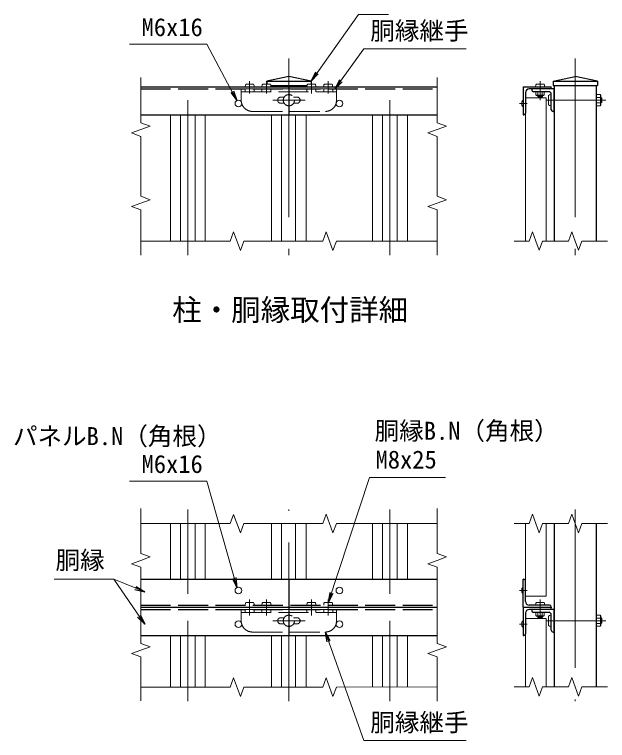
# Model space of a CAD drawing. Units: millimetres, scale not verified. Extents: x -6300 to 6300, y -4455 to 4455.
# Drawn here: x 957 to 3334, y 20 to 2931 of the extents above; entities that cross this region are included whole.
import ezdxf
from ezdxf.enums import TextEntityAlignment as Align

# ---------------------------------------------------------------- set-up
doc = ezdxf.new("R2010")
doc.units = ezdxf.units.MM
doc.header["$LTSCALE"] = 20
doc.linetypes.add('DASHED', pattern=[7.5, 6, -1.5])
doc.linetypes.add('USER1', pattern=[50.8, 31.75, -6.35, 6.35, -6.35])
for name, color, linetype, lineweight in [('0-1_D-STR1', 1, 'Continuous', 25), ('0-2_D-BMK', 2, 'USER1', 13), ('0-3_D-STR3', 3, 'Continuous', 13), ('0-4_D-STR2', 7, 'Continuous', 13), ('0-5_0', 7, 'Continuous', 25), ('0-6_D-STR-DIM', 7, 'Continuous', 13), ('0-8_D-STR-TXT', 7, 'Continuous', 13), ('0-9_D-TTL-TXT', 7, 'Continuous', 25)]:
    doc.layers.add(name, color=color, linetype=linetype, lineweight=lineweight)
doc.styles.add('ＭＳ ゴシック', font='')
doc.styles.get('ＭＳ ゴシック').set_extended_font_data('MS Gothic')

# ---------------------------------------------------------------- blocks, each defined once
blk = doc.blocks.new('L40x5')
at = {"layer": '0-5_0'}
for p, q in [((-306.2, 333.8), (-306.2, -216.2)), ((-216.2, -306.2), (333.8, -306.2))]:
    blk.add_line(p, q, dxfattribs=at)
blk.add_lwpolyline([(-366.2, 393.8), (-406.2, 393.8), (-406.2, -406.2), (393.8, -406.2), (393.8, -366.2)], dxfattribs=at)
for centre, radius, start, end in [((-366.2, 333.8), 60, 0, 90), ((-216.2, -216.2), 90, 180, 270), ((333.8, -366.2), 60, 0, 90)]:
    blk.add_arc(centre, radius, start, end, dxfattribs=at)
blk = doc.blocks.new('_Open')
at = {"layer": '0-5_0'}
blk.add_line((-20, 3.333), (0, 0), dxfattribs=at)
blk.add_lwpolyline([(-20, -3.333), (0, 0), (-20, 0)], dxfattribs=at)

msp = doc.modelspace()

# ---------------------------------------------------------------- linework, layer by layer
at = {"layer": '0-1_D-STR1'}
for p, q in [((3115.71, 2663.71), (3204.58, 2681.71)), ((3293.46, 2663.71), (3204.58, 2681.71)), ((1968.28, 2663.71), (2146.03, 2663.71)), ((2146.03, 2663.71), (2146.03, 2652.01)), ((3115.71, 2663.71), (3115.71, 2645.71)), ((3115.71, 2663.71), (3293.46, 2663.71)), ((3293.46, 2663.71), (3293.46, 2645.71)), ((1463.15, 2641.21), (2651.15, 2641.21)), ((1984.85, 2645.71), (2129.46, 2645.71)), ((2057.15, 2641.21), (2057.15, 2528.71)), ((2996.46, 2641.21), (3108.96, 2641.21)), ((2996.46, 2641.21), (2996.46, 2528.71)), ((3102.21, 2632.21), (3020.08, 2632.21)), ((3108.96, 2641.21), (3108.96, 2638.96)), ((3115.71, 2645.71), (3293.46, 2645.71)), ((3120.21, 2645.71), (3120.21, 2022.48)), ((3288.96, 2645.71), (3288.96, 2022.48)), ((3005.46, 2617.59), (3005.46, 2535.46)), ((1463.15, 2528.71), (2651.15, 2528.71)), ((2996.46, 2528.71), (2998.71, 2528.71)), ((3120.21, 889.11), (3120.21, 234.11)), ((3288.96, 889.11), (3288.96, 234.11)), ((1463.15, 666), (2651.15, 666)), ((2057.15, 666), (2057.15, 553.5)), ((2996.46, 553.5), (2996.46, 666)), ((2996.46, 666), (2998.71, 666)), ((3005.46, 577.13), (3005.46, 659.25)), ((1463.15, 553.5), (2651.15, 553.5)), ((1463.15, 553.5), (2651.15, 553.5)), ((2057.15, 553.5), (2057.15, 441)), ((2996.46, 553.5), (3108.96, 553.5)), ((2996.46, 553.5), (2996.46, 441)), ((2996.46, 553.5), (3108.96, 553.5)), ((3102.21, 562.5), (3020.08, 562.5)), ((3108.96, 553.5), (3108.96, 555.75)), ((3108.96, 553.5), (3108.96, 551.25)), ((3005.46, 529.88), (3005.46, 447.75)), ((3102.21, 544.5), (3020.08, 544.5)), ((1463.15, 441), (2651.15, 441)), ((2996.46, 441), (2998.71, 441))]:
    msp.add_line(p, q, dxfattribs=at)
at = {"layer": '0-1_D-STR1', "linetype": 'DASHED'}
for p, q in [((1463.15, 2632.21), (2651.15, 2632.21)), ((1463.15, 562.5), (2651.15, 562.5)), ((1463.15, 544.5), (2651.15, 544.5))]:
    msp.add_line(p, q, dxfattribs=at)
at = {"layer": '0-1_D-STR1'}
msp.add_lwpolyline([(2146.03, 2663.71), (2057.15, 2681.71), (1968.28, 2663.71), (1968.28, 2652.01)], dxfattribs=at)
for centre, radius, start, end in [((3020.08, 2617.59), 14.62, 90, 180), ((3102.21, 2638.96), 6.75, 270, 0), ((2998.71, 2535.46), 6.75, 270, 0), ((2998.71, 659.25), 6.75, 0, 90), ((3020.08, 577.13), 14.62, 180, 270), ((3102.21, 555.75), 6.75, 0, 90), ((3020.08, 529.88), 14.62, 90, 180), ((3102.21, 551.25), 6.75, 270, 0), ((2998.71, 447.75), 6.75, 270, 0)]:
    msp.add_arc(centre, radius, start, end, dxfattribs=at)
at = {"layer": '0-2_D-BMK'}
for p, q in [((2057.15, 2753.71), (2057.15, 1966.21)), ((3204.58, 2753.71), (3204.58, 1966.21)), ((1899.65, 2663.71), (1899.65, 2614.21)), ((1967.15, 2663.71), (1967.15, 2614.21)), ((2147.15, 2663.71), (2147.15, 2614.21)), ((2214.65, 2663.71), (2214.65, 2614.21)), ((3063.96, 2587.21), (3063.96, 2663.34)), ((1652.15, 2587.21), (1652.15, 1966.21)), ((1992.03, 2587.21), (2122.02, 2587.21)), ((2462.15, 2587.21), (2462.15, 1966.21)), ((2980.9, 2573.71), (3011.71, 2573.71)), ((3087.81, 2587.21), (3326.93, 2587.21)), ((1652.15, 607.5), (1652.15, 945.38)), ((2057.15, 177.85), (2057.15, 945.38)), ((2462.15, 607.5), (2462.15, 945.38)), ((3204.58, 945.38), (3204.58, 177.85)), ((2980.9, 621), (3011.71, 621)), ((1899.65, 585), (1899.65, 520.5)), ((1967.15, 585), (1967.15, 520.5)), ((2147.15, 585), (2147.15, 520.5)), ((2214.65, 585), (2214.65, 520.5)), ((3063.96, 508.5), (3063.96, 584.63)), ((1652.15, 499.5), (1652.15, 177.85)), ((1992.03, 499.5), (2122.02, 499.5)), ((2462.15, 499.5), (2462.15, 177.85)), ((3087.81, 499.5), (3326.93, 499.5)), ((2980.9, 486), (3011.71, 486))]:
    msp.add_line(p, q, dxfattribs=at)
at = {"layer": '0-3_D-STR3'}
for p, q in [((1914.28, 2652.01), (1885.03, 2652.01)), ((1981.78, 2652.01), (1952.53, 2652.01)), ((2161.78, 2652.01), (2132.53, 2652.01)), ((2229.28, 2652.01), (2200.03, 2652.01)), ((3049.33, 2652.01), (3078.58, 2652.01)), ((1917.65, 2641.21), (1881.65, 2641.21)), ((1985.15, 2641.21), (1949.15, 2641.21)), ((2165.15, 2641.21), (2129.15, 2641.21)), ((2232.65, 2641.21), (2196.65, 2641.21)), ((3045.96, 2641.21), (3081.96, 2641.21)), ((3047.07, 2620.96), (3080.84, 2620.96)), ((3055.51, 2620.96), (3055.51, 2607.97)), ((3072.4, 2620.96), (3072.4, 2607.97)), ((3049.89, 2606.34), (3078.02, 2606.34)), ((3054.96, 2606.34), (3054.96, 2601.91)), ((3056.64, 2606.34), (3056.64, 2600.22)), ((3070.26, 2599.21), (3057.66, 2599.21)), ((3072.96, 2601.91), (3070.26, 2599.21)), ((3071.27, 2606.34), (3071.27, 2600.22)), ((3072.96, 2606.34), (3072.96, 2601.91)), ((3097.71, 2606.34), (3097.71, 2568.09)), ((3108.96, 2609.71), (3108.96, 2564.71)), ((3108.96, 2609.3), (3108.96, 2565.13)), ((3288.96, 2565.13), (3288.96, 2609.3)), ((3288.96, 2598.25), (3304.92, 2598.25)), ((3306.96, 2568.65), (3306.96, 2605.78)), ((3306.96, 2598.46), (3308.08, 2598.46)), ((3306.96, 2596.21), (3311.46, 2596.21)), ((3308.08, 2598.46), (3308.08, 2575.96)), ((3308.08, 2598.46), (3311.46, 2596.21)), ((3311.46, 2596.21), (3311.46, 2578.21)), ((2995.56, 2587.21), (2996.46, 2587.21)), ((2996.46, 2587.21), (2996.46, 2560.21)), ((3288.96, 2576.17), (3304.92, 2576.17)), ((3306.96, 2578.21), (3311.46, 2578.21)), ((3306.96, 2575.96), (3308.08, 2575.96)), ((3311.46, 2578.21), (3308.08, 2575.96)), ((2995.56, 2560.21), (2996.46, 2560.21)), ((2995.56, 634.5), (2996.46, 634.5)), ((2996.46, 607.5), (2996.46, 634.5)), ((2995.56, 607.5), (2996.46, 607.5)), ((1917.65, 553.5), (1881.65, 553.5)), ((1914.28, 573.3), (1885.03, 573.3)), ((1985.15, 553.5), (1949.15, 553.5)), ((1981.78, 573.3), (1952.53, 573.3)), ((2165.15, 553.5), (2129.15, 553.5)), ((2161.78, 573.3), (2132.53, 573.3)), ((2232.65, 553.5), (2196.65, 553.5)), ((2229.28, 573.3), (2200.03, 573.3)), ((3045.96, 562.5), (3081.96, 562.5)), ((3049.33, 573.3), (3078.58, 573.3)), ((3047.07, 533.25), (3080.84, 533.25)), ((3055.51, 533.25), (3055.51, 520.26)), ((3072.4, 533.25), (3072.4, 520.26)), ((2995.56, 499.5), (2996.46, 499.5)), ((2996.46, 499.5), (2996.46, 472.5)), ((3049.89, 518.63), (3078.02, 518.63)), ((3054.96, 518.63), (3054.96, 514.2)), ((3056.64, 518.63), (3056.64, 512.51)), ((3070.26, 511.5), (3057.66, 511.5)), ((3072.96, 514.2), (3070.26, 511.5)), ((3071.27, 518.63), (3071.27, 512.51)), ((3072.96, 518.63), (3072.96, 514.2)), ((3097.71, 518.63), (3097.71, 480.38)), ((3108.96, 522), (3108.96, 477)), ((3108.96, 521.59), (3108.96, 477.42)), ((3288.96, 477.42), (3288.96, 521.59)), ((3288.96, 510.54), (3304.92, 510.54)), ((3306.96, 480.94), (3306.96, 518.06)), ((3306.96, 510.75), (3308.08, 510.75)), ((3306.96, 508.5), (3311.46, 508.5)), ((3308.08, 510.75), (3308.08, 488.25)), ((3308.08, 510.75), (3311.46, 508.5)), ((3311.46, 508.5), (3311.46, 490.5)), ((2995.56, 472.5), (2996.46, 472.5)), ((3288.96, 488.46), (3304.92, 488.46)), ((3306.96, 490.5), (3311.46, 490.5)), ((3306.96, 488.25), (3308.08, 488.25)), ((3311.46, 490.5), (3308.08, 488.25))]:
    msp.add_line(p, q, dxfattribs=at)
at = {"layer": '0-3_D-STR3', "linetype": 'DASHED'}
for p, q in [((1865.9, 2632.21), (2248.4, 2632.21)), ((1865.9, 2632.21), (1865.9, 2587.21)), ((1865.9, 2620.96), (2248.4, 2620.96)), ((1881.65, 2632.21), (1881.65, 2620.96)), ((1917.65, 2632.21), (1917.65, 2620.96)), ((1949.15, 2632.21), (1949.15, 2620.96)), ((1985.15, 2632.21), (1985.15, 2620.96)), ((2129.15, 2632.21), (2129.15, 2620.96)), ((2165.15, 2632.21), (2165.15, 2620.96)), ((2196.65, 2632.21), (2196.65, 2620.96)), ((2232.65, 2632.21), (2232.65, 2620.96)), ((2248.4, 2632.21), (2248.4, 2587.21)), ((2024.4, 2599.59), (2038.24, 2599.59)), ((2024.4, 2599.59), (2038.24, 2599.59)), ((2075.82, 2599.59), (2089.65, 2599.59)), ((2075.82, 2599.59), (2089.65, 2599.59)), ((2024.4, 2574.84), (2038.24, 2574.84)), ((2024.4, 2574.84), (2038.24, 2574.84)), ((2075.82, 2574.84), (2089.65, 2574.84)), ((2075.82, 2574.84), (2089.65, 2574.84)), ((1910.9, 2542.21), (2203.4, 2542.21)), ((1865.9, 544.5), (2248.4, 544.5)), ((1865.9, 544.5), (1865.9, 499.5)), ((1865.9, 533.25), (2248.4, 533.25)), ((1881.65, 544.5), (1881.65, 533.25)), ((1917.65, 544.5), (1917.65, 533.25)), ((1949.15, 544.5), (1949.15, 533.25)), ((1985.15, 544.5), (1985.15, 533.25)), ((2129.15, 544.5), (2129.15, 533.25)), ((2165.15, 544.5), (2165.15, 533.25)), ((2196.65, 544.5), (2196.65, 533.25)), ((2232.65, 544.5), (2232.65, 533.25)), ((2248.4, 544.5), (2248.4, 499.5)), ((2024.4, 511.88), (2038.24, 511.88)), ((2024.4, 511.88), (2038.24, 511.88)), ((2075.82, 511.88), (2089.65, 511.88)), ((2075.82, 511.88), (2089.65, 511.88)), ((2024.4, 487.13), (2038.24, 487.13)), ((2024.4, 487.13), (2038.24, 487.13)), ((2075.82, 487.13), (2089.65, 487.13)), ((2075.82, 487.13), (2089.65, 487.13)), ((1910.9, 454.5), (2203.4, 454.5))]:
    msp.add_line(p, q, dxfattribs=at)
at = {"layer": '0-3_D-STR3'}
for points in [[(3047.07, 2620.96), (3047.07, 2607.97), (3049.89, 2606.34)], [(3080.84, 2620.96), (3080.84, 2607.97), (3078.02, 2606.34)], [(3072.96, 2601.91), (3054.96, 2601.91), (3057.66, 2599.21)], [(3288.96, 2609.3), (3304.92, 2609.3), (3306.96, 2605.78)], [(3288.96, 2565.13), (3304.92, 2565.13), (3306.96, 2568.65)], [(3047.07, 533.25), (3047.07, 520.26), (3049.89, 518.63)], [(3080.84, 533.25), (3080.84, 520.26), (3078.02, 518.63)], [(3072.96, 514.2), (3054.96, 514.2), (3057.66, 511.5)], [(3288.96, 521.59), (3304.92, 521.59), (3306.96, 518.06)], [(3288.96, 477.42), (3304.92, 477.42), (3306.96, 480.94)]]:
    msp.add_lwpolyline(points, dxfattribs=at)
at = {"layer": '0-3_D-STR3', "linetype": 'DASHED'}
for centre in [(2057.03, 2587.21), (2057.03, 2587.21), (2057.03, 499.5), (2057.03, 499.5)]:
    msp.add_circle(centre, 22.5, dxfattribs=at)
at = {"layer": '0-3_D-STR3'}
for centre in [(1854.65, 2573.71), (2259.65, 2573.71), (1854.65, 621), (2259.65, 621), (1854.65, 486), (2259.65, 486)]:
    msp.add_circle(centre, 13.5, dxfattribs=at)
at = {"layer": '0-3_D-STR3', "linetype": 'DASHED'}
for centre, radius, start, end in [((2024.4, 2587.21), 12.38, 90, 270), ((2089.65, 2587.21), 12.38, 270, 90), ((1910.9, 2587.21), 45, 180, 270), ((2203.4, 2587.21), 45, 270, 0), ((1910.9, 499.5), 45, 180, 270), ((2024.4, 499.5), 12.38, 90, 270), ((2089.65, 499.5), 12.38, 270, 90), ((2203.4, 499.5), 45, 270, 0)]:
    msp.add_arc(centre, radius, start, end, dxfattribs=at)
at = {"layer": '0-3_D-STR3'}
for centre, radius, start, end in [((3051.29, 2614.14), 7.48, 235.61585, 304.38416), ((3063.96, 2634.61), 27.94, 252.4121, 287.5879), ((3076.62, 2614.14), 7.48, 235.61586, 304.38414), ((3270.09, 2587.21), 36.54, 342.41211, 17.58789), ((3296.86, 2603.78), 9.78, 325.61587, 34.38413), ((3008.21, 2573.71), 18.5, 133.14261, 226.85739), ((3296.86, 2570.65), 9.78, 325.61587, 34.38413), ((3008.21, 621), 18.5, 133.14261, 226.85739), ((3008.21, 486), 18.5, 133.14261, 226.85739), ((3051.29, 526.43), 7.48, 235.61585, 304.38416), ((3063.96, 546.89), 27.94, 252.4121, 287.5879), ((3076.62, 526.43), 7.48, 235.61586, 304.38414), ((3270.09, 499.5), 36.54, 342.41211, 17.58789), ((3296.86, 516.06), 9.78, 325.61587, 34.38413), ((3296.86, 482.94), 9.78, 325.61587, 34.38413)]:
    msp.add_arc(centre, radius, start, end, dxfattribs=at)
for centre, major_axis, ratio, start_param, end_param in [((1885.03, 2641.21), (0, -10.8), 0.3125, 3.1415927, 4.712389), ((1914.28, 2641.21), (0, -10.8), 0.3125, 1.5707963, 3.1415927), ((1952.53, 2641.21), (0, -10.8), 0.3125, 3.1415927, 4.712389), ((1981.78, 2641.21), (0, -10.8), 0.3125, 1.5707963, 3.1415927), ((2132.53, 2641.21), (0, -10.8), 0.3125, 3.1415927, 4.712389), ((2161.78, 2641.21), (0, -10.8), 0.3125, 1.5707963, 3.1415927), ((2200.03, 2641.21), (0, -10.8), 0.3125, 3.1415927, 4.712389), ((2229.28, 2641.21), (0, -10.8), 0.3125, 1.5707963, 3.1415927), ((3049.33, 2641.21), (0, -10.8), 0.3125, 3.1415927, 4.712389), ((3078.58, 2641.21), (0, -10.8), 0.3125, 1.5707963, 3.1415927), ((3108.96, 2606.34), (-11.25, 0), 0.3, 4.712389, 6.2831853), ((3108.96, 2568.09), (-11.25, 0), 0.3, 6.2831853, 7.8539816), ((1885.03, 562.5), (0, -10.8), 0.3125, 3.1415927, 4.712389), ((1914.28, 562.5), (0, -10.8), 0.3125, 1.5707963, 3.1415927), ((1952.53, 562.5), (0, -10.8), 0.3125, 3.1415927, 4.712389), ((1981.78, 562.5), (0, -10.8), 0.3125, 1.5707963, 3.1415927), ((2132.53, 562.5), (0, -10.8), 0.3125, 3.1415927, 4.712389), ((2161.78, 562.5), (0, -10.8), 0.3125, 1.5707963, 3.1415927), ((2200.03, 562.5), (0, -10.8), 0.3125, 3.1415927, 4.712389), ((2229.28, 562.5), (0, -10.8), 0.3125, 1.5707963, 3.1415927), ((3049.33, 562.5), (0, -10.8), 0.3125, 3.1415927, 4.712389), ((3078.58, 562.5), (0, -10.8), 0.3125, 1.5707963, 3.1415927), ((3108.96, 518.63), (-11.25, 0), 0.3, 4.712389, 6.2831853), ((3108.96, 480.38), (-11.25, 0), 0.3, 6.2831853, 7.8539816)]:
    msp.add_ellipse(centre, major_axis=major_axis, ratio=ratio, start_param=start_param, end_param=end_param, dxfattribs=at)
at = {"layer": '0-4_D-STR2'}
for p, q in [((3005.46, 2596.21), (3005.46, 2022.48)), ((3005.46, 2596.21), (3087.81, 2596.21)), ((3087.81, 2596.21), (3087.81, 2022.48)), ((1582.4, 2528.71), (1582.4, 2022.23)), ((1622.9, 2528.71), (1622.9, 2022.21)), ((1681.4, 2528.71), (1681.4, 2022.18)), ((1721.9, 2528.71), (1721.9, 2022.16)), ((1987.4, 2528.71), (1987.4, 2022.28)), ((2027.9, 2528.71), (2027.9, 2022.29)), ((2084.15, 2528.71), (2084.15, 2022.3)), ((2126.9, 2528.71), (2126.9, 2022.32)), ((2392.4, 2528.71), (2392.4, 2022.39)), ((2432.9, 2528.71), (2432.9, 2022.4)), ((2491.4, 2528.71), (2491.4, 2022.42)), ((2531.9, 2528.71), (2531.9, 2022.43)), ((1582.4, 666), (1582.4, 889.36)), ((1622.9, 666), (1622.9, 889.38)), ((1681.4, 666), (1681.4, 889.41)), ((1721.9, 666), (1721.9, 889.43)), ((1987.4, 666), (1987.4, 889.32)), ((2027.9, 666), (2027.9, 889.31)), ((2084.15, 666), (2084.15, 889.29)), ((2126.9, 666), (2126.9, 889.28)), ((2392.4, 666), (2392.4, 889.2)), ((2432.9, 666), (2432.9, 889.18)), ((2491.4, 666), (2491.4, 889.17)), ((2531.9, 666), (2531.9, 889.15)), ((3005.46, 889.11), (3005.46, 598.5)), ((3087.81, 889.11), (3087.81, 598.5)), ((3005.46, 598.5), (3087.81, 598.5)), ((3005.46, 508.5), (3005.46, 234.11)), ((3005.46, 508.5), (3087.81, 508.5)), ((3087.81, 508.5), (3087.81, 234.11)), ((1582.4, 441), (1582.4, 233.87)), ((1622.9, 441), (1622.9, 233.85)), ((1681.4, 441), (1681.4, 233.82)), ((1721.9, 441), (1721.9, 233.79)), ((1987.4, 441), (1987.4, 233.91)), ((2027.9, 441), (2027.9, 233.92)), ((2084.15, 441), (2084.15, 233.94)), ((2126.9, 441), (2126.9, 233.95)), ((2392.4, 441), (2392.4, 234.03)), ((2432.9, 441), (2432.9, 234.04)), ((2491.4, 441), (2491.4, 234.06)), ((2531.9, 441), (2531.9, 234.07))]:
    msp.add_line(p, q, dxfattribs=at)
at = {"layer": '0-6_D-STR-DIM'}
for p, q in [((1463.15, 2677.48), (1463.15, 2496.48)), ((2651.15, 2677.48), (2651.15, 2496.48)), ((1425.77, 2455.66), (1500.54, 2482.87)), ((1463.15, 2496.48), (1500.54, 2482.87)), ((2613.77, 2455.66), (2688.54, 2482.87)), ((2651.15, 2496.48), (2688.54, 2482.87)), ((1463.15, 2442.05), (1425.76, 2455.66)), ((2651.15, 2442.05), (2613.76, 2455.66)), ((1463.27, 2442.01), (1463.15, 2201.64)), ((2651.27, 2442.01), (2651.15, 2201.64)), ((1463.15, 2201.64), (1500.54, 2188.03)), ((1463.15, 2174.43), (1500.54, 2188.03)), ((2651.15, 2201.64), (2688.54, 2188.03)), ((2651.15, 2174.43), (2688.54, 2188.03)), ((1463.15, 2174.43), (1425.76, 2160.82)), ((1463.15, 2147.21), (1425.76, 2160.82)), ((2651.15, 2174.43), (2613.76, 2160.82)), ((2651.15, 2147.21), (2613.76, 2160.82)), ((1463.15, 2147.21), (1463.15, 1966.21)), ((2651.15, 2147.21), (2651.15, 1966.21)), ((1821.63, 2022.11), (1835.23, 2059.5)), ((1862.47, 1984.73), (1835.23, 2059.5)), ((2192.84, 2022.21), (2206.43, 2059.6)), ((2220.05, 2022.22), (2206.43, 2059.6)), ((3019.48, 2022.47), (3033.07, 2059.86)), ((3046.69, 2022.48), (3033.07, 2059.86)), ((3177.43, 2022.47), (3191.02, 2059.86)), ((3204.64, 2022.48), (3191.02, 2059.86)), ((1463.15, 2022.3), (1821.63, 2022.11)), ((1876.07, 2022.12), (1862.47, 1984.73)), ((1876.11, 2022.24), (2057.11, 2022.3)), ((2057.11, 2022.3), (2192.88, 2022.33)), ((2220.05, 2022.22), (2233.67, 1984.84)), ((2247.27, 2022.23), (2233.67, 1984.84)), ((2247.31, 2022.35), (2651.15, 2022.48)), ((2960.52, 2022.48), (3019.48, 2022.48)), ((3046.69, 2022.48), (3060.31, 1985.09)), ((3073.91, 2022.49), (3060.31, 1985.09)), ((3073.91, 2022.48), (3177.43, 2022.48)), ((3204.64, 2022.48), (3218.26, 1985.09)), ((3231.86, 2022.49), (3218.26, 1985.09)), ((3231.86, 2022.48), (3334.02, 2022.48)), ((1463.15, 949.93), (1463.15, 768.93)), ((2651.15, 949.93), (2651.15, 768.93)), ((1821.7, 889), (1835.3, 926.39)), ((1862.53, 851.63), (1835.3, 926.39)), ((2192.9, 889.11), (2206.5, 926.5)), ((2220.12, 889.11), (2206.5, 926.5)), ((3019.48, 889.11), (3033.08, 926.5)), ((3046.7, 889.11), (3033.08, 926.5)), ((3177.43, 889.11), (3191.03, 926.5)), ((3204.65, 889.11), (3191.03, 926.5)), ((1463.21, 889.3), (1821.7, 889.48)), ((1876.13, 889.02), (1862.53, 851.63)), ((2220.12, 889.11), (2233.74, 851.73)), ((2247.33, 889.12), (2233.74, 851.73)), ((2247.38, 889.24), (2651.21, 889.11)), ((2960.52, 889.11), (3019.48, 889.11)), ((3046.7, 889.11), (3060.31, 851.73)), ((3073.91, 889.12), (3060.31, 851.73)), ((3073.91, 889.11), (3177.43, 889.11)), ((3204.65, 889.11), (3218.26, 851.73)), ((3231.86, 889.12), (3218.26, 851.73)), ((3231.86, 889.11), (3334.02, 889.11)), ((1463.15, 768.93), (1500.54, 755.32)), ((2651.15, 768.93), (2688.54, 755.32)), ((1463.15, 741.72), (1425.77, 728.11)), ((1463.15, 714.5), (1425.77, 728.11)), ((1463.15, 741.72), (1500.54, 755.32)), ((2651.15, 741.72), (2613.77, 728.11)), ((2651.15, 714.5), (2613.77, 728.11)), ((2651.15, 741.72), (2688.54, 755.32)), ((1463.15, 714.5), (1463.15, 533.5)), ((2651.15, 714.5), (2651.15, 533.5)), ((1463.15, 589.77), (1463.15, 408.77)), ((2651.15, 589.77), (2651.15, 408.77)), ((1463.15, 408.77), (1500.54, 395.16)), ((2651.15, 408.77), (2688.54, 395.16)), ((1425.77, 367.95), (1500.54, 395.16)), ((2613.77, 367.95), (2688.54, 395.16)), ((1463.15, 354.34), (1425.76, 367.95)), ((1463.15, 354.34), (1463.06, 177.89)), ((2651.15, 354.34), (2613.76, 367.95)), ((2651.27, 354.3), (2651.18, 177.85)), ((1821.7, 233.74), (1835.29, 271.13)), ((1862.53, 196.37), (1835.29, 271.13)), ((2192.9, 233.85), (2206.5, 271.24)), ((2220.11, 233.86), (2206.5, 271.24)), ((3019.48, 234.1), (3033.07, 271.5)), ((3046.69, 234.11), (3033.07, 271.5)), ((3177.43, 234.1), (3191.02, 271.5)), ((3204.64, 234.11), (3191.02, 271.5)), ((1463.21, 233.93), (1821.7, 233.74)), ((1876.13, 233.76), (1862.53, 196.37)), ((1876.17, 233.88), (2057.17, 233.93)), ((2057.17, 233.93), (2192.94, 233.97)), ((2220.11, 233.86), (2233.73, 196.47)), ((2247.33, 233.86), (2233.73, 196.47)), ((2247.37, 233.98), (2651.21, 234.11)), ((2960.52, 234.11), (3019.48, 234.11)), ((3046.69, 234.11), (3060.31, 196.73)), ((3073.91, 234.12), (3060.31, 196.73)), ((3073.91, 234.11), (3177.43, 234.11)), ((3204.64, 234.11), (3218.26, 196.73)), ((3231.86, 234.12), (3218.26, 196.73)), ((3231.86, 234.11), (3334.02, 234.11))]:
    msp.add_line(p, q, dxfattribs=at)
msp.add_lwpolyline([(1876.17, 889.35), (2057.17, 889.3), (2192.95, 889.26)], dxfattribs=at)
at = {"layer": '0-8_D-STR-TXT'}
for points in [[(2456.91, 2930.69), (2336.48, 2930.69), (2147.19, 2665.34)], [(1418.48, 2811.69), (1728.5, 2811.69), (1847.39, 2587.41)], [(2768.09, 2793.16), (2358.05, 2793.16), (2243.13, 2633.84)], [(1418.48, 1059.91), (1728.5, 1059.91), (1847.79, 634.85)], [(2684.64, 1074.4), (2380.78, 1074.4), (2215.28, 575.2)], [(1115.73, 666), (1354.75, 666), (1477.18, 616.91)], [(1115.73, 666), (1354.75, 666), (1477.9, 487.02)], [(2768.09, 19.55), (2358.05, 19.55), (2204.07, 452.62)]]:
    msp.add_lwpolyline(points, dxfattribs=at)

# ---------------------------------------------------------------- block references
at = {"layer": '0-3_D-STR3', "xscale": 0.1125, "yscale": 0.1125, "rotation": 180}
for p in [(3074.51, 2586.51), (3074.51, 498.8)]:
    msp.add_blockref('L40x5', p, dxfattribs=at)
at = {"layer": '0-8_D-STR-TXT', "xscale": 2, "yscale": 2}
for p, rotation in [((2146.03, 2663.71), 234.49693), ((2241.96, 2632.21), 234.19673), ((1848.33, 2585.64), 297.9282), ((1848.33, 632.93), 285.67632), ((1479.04, 616.16), 338.14884), ((2214.65, 573.3), 251.65886), ((1479.04, 485.37), 304.52992), ((2203.4, 454.5), 109.57338)]:
    msp.add_blockref('_Open', p, dxfattribs=dict(at, rotation=rotation))

# ---------------------------------------------------------------- texts
at = {"layer": '0-8_D-STR-TXT', "style": 'ＭＳ ゴシック'}
for s, p in [('M6x16', (1466.53, 2822.27)), ('胴縁継手', (2383.42, 2807.98)), ('パネルB.N（角根）', (951.02, 1182.24)), ('胴縁B.N（角根）', (2400.87, 1203.62)), ('M8x25', (2404.41, 1088.51)), ('M6x16', (1466.53, 1070.49)), ('胴縁', (1121.65, 684.9)), ('胴縁継手', (2383.42, 34.36))]:
    msp.add_text(s, height=72.14, dxfattribs=at).set_placement(p, align=Align.BOTTOM_LEFT)
at = {"layer": '0-9_D-TTL-TXT', "style": 'ＭＳ ゴシック'}
msp.add_text('柱・胴縁取付詳細', height=86.66, dxfattribs=at).set_placement((1589.35, 1677.07), align=Align.BOTTOM_LEFT)

doc.saveas('drawing.dxf')
